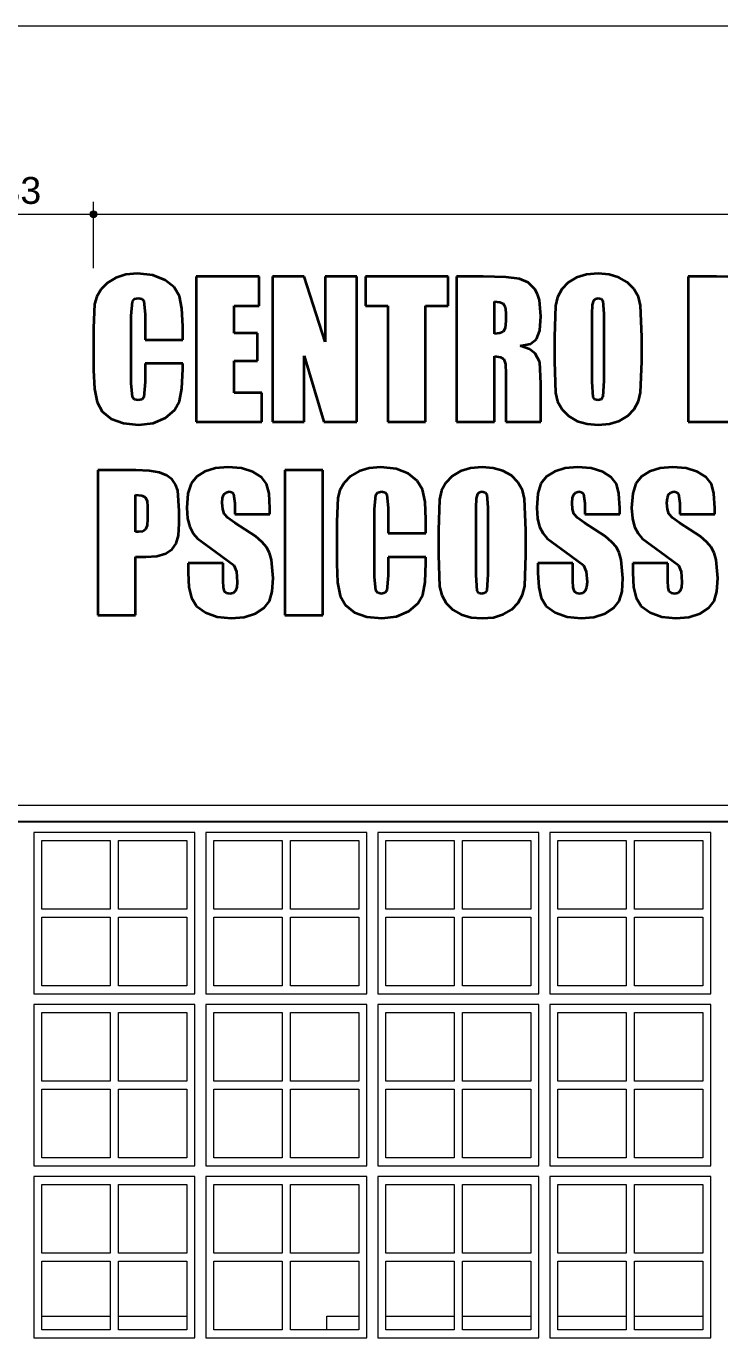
# Model space of a CAD drawing. Header units: metres. Extents: x -67.2 to -32.8, y -0.2 to 5.
# Drawn here: x -64.268 to -62.978, y 2.26 to 4.7 of the extents above; entities that cross this region are included whole.
import ezdxf

# ---------------------------------------------------------------- set-up
doc = ezdxf.new("R2010")
doc.units = ezdxf.units.M
doc.header["$MEASUREMENT"] = 0
doc.layers.add('COTAS EXECUTIVO.EXEC', color=7, linetype='Continuous')
doc.layers.add('COTAS EXECUTIVO.EXEC_Caneta_No__25', color=7, linetype='Continuous', lineweight=13, true_color=0x982312)
for name, color, linetype, lineweight in [('Janelas Archicad_Caneta_No__241', 7, 'Continuous', 13), ('Janelas Archicad_Caneta_No__3', 7, 'Continuous', 25), ('Janelas Archicad_Caneta_No__43', 44, 'Continuous', 0), ('NOMES.ARQ_Caneta_No__1', 7, 'Continuous', 35), ('PAREDE CONSTRUIR_Caneta_No__241', 7, 'Continuous', 13)]:
    doc.layers.add(name, color=color, linetype=linetype, lineweight=lineweight)
doc.styles.add('ESTILO_GERADO_1', font='arial.ttf')
doc.dimstyles.new('ESTILO_GERADO__1', dxfattribs={"dimtxt": 0.05, "dimasz": 0.02375, "dimexe": 0.18, "dimexo": 0.1, "dimgap": 0, "dimtad": 1, "dimtih": 1, "dimtoh": 1, "dimzin": 0, "dimdsep": 46, "dimtxsty": 'ESTILO_GERADO_1', "dimblk": 'ARROWHEAD_11', "dimblk1": 'ARROWHEAD_11', "dimblk2": 'ARROWHEAD_11', "dimcen": 0.09, "dimclrd": 256, "dimclre": 256, "dimclrt": 256, "dimadec": 0, "dimazin": 0, "dimtfac": 1, "dimtdec": 4, "dimtmove": 0, "dimatfit": 3, "dimfxl": 0, "dimtolj": 1, "dimtzin": 0, "dimarcsym": 0})

# ---------------------------------------------------------------- blocks, each defined once
blk = doc.blocks.new('*D4')
at = {"layer": 'COTAS EXECUTIVO.EXEC_Caneta_No__25', "linetype": 'Continuous', "lineweight": 13, "true_color": 0x982312}
for points in [[(-64.482, 4.3502), (-64.4816, 4.3478), (-64.4802, 4.3458), (-64.4782, 4.3444), (-64.4758, 4.3439), (-64.4734, 4.3444), (-64.4714, 4.3458), (-64.47, 4.3478), (-64.4695, 4.3502), (-64.47, 4.3526), (-64.4714, 4.3546), (-64.4734, 4.356), (-64.4758, 4.3564), (-64.4782, 4.356), (-64.4802, 4.3546), (-64.4816, 4.3526)], [(-64.1489, 4.3502), (-64.1484, 4.3478), (-64.1471, 4.3458), (-64.145, 4.3444), (-64.1426, 4.3439), (-64.1403, 4.3444), (-64.1382, 4.3458), (-64.1369, 4.3478), (-64.1364, 4.3502), (-64.1369, 4.3526), (-64.1382, 4.3546), (-64.1403, 4.356), (-64.1426, 4.3564), (-64.145, 4.356), (-64.1471, 4.3546), (-64.1484, 4.3526)]]:
    blk.add_hatch(color=24, dxfattribs=at).paths.add_polyline_path(points)
at = {"layer": 'COTAS EXECUTIVO.EXEC_Caneta_No__25', "color": 24, "linetype": 'Continuous', "lineweight": 13, "true_color": 0x982312}
for p, q in [((-64.4758, 4.3564), (-64.4758, 4.3736)), ((-64.1426, 4.3564), (-64.1426, 4.3736)), ((-64.4758, 4.2502), (-64.4758, 4.3439)), ((-64.4695, 4.3502), (-64.1489, 4.3502)), ((-64.1426, 4.2502), (-64.1426, 4.3439))]:
    blk.add_line(p, q, dxfattribs=at)
for centre in [(-64.4758, 4.3502), (-64.1426, 4.3502)]:
    blk.add_circle(centre, 0.00625, dxfattribs=at)
at = {"layer": 'COTAS EXECUTIVO.EXEC_Caneta_No__25', "color": 24, "lineweight": 13, "true_color": 0x982312, "insert": (-64.3759, 4.3602), "char_height": 0.05, "attachment_point": 7, "style": 'ESTILO_GERADO_1'}
blk.add_mtext('\\A1;{\\pql;\\fArial|b0|i0|c0|p0;\\W1.000000;0,33}', dxfattribs=at)
blk = doc.blocks.new('ARROWHEAD_11')
at = {"color": 0, "linetype": 'Continuous', "lineweight": 0}
blk.add_line((0, 0), (-1, 0), dxfattribs=at)
at = {"color": 0, "linetype": 'Continuous', "lineweight": 0, "const_width": 0.25, "flags": 128}
blk.add_lwpolyline([(-0.125, 0, 1), (0.125, 0, 1)], format="xyb", close=True, dxfattribs=at)
blk = doc.blocks.new('*D5')
at = {"layer": 'COTAS EXECUTIVO.EXEC_Caneta_No__25', "linetype": 'Continuous', "lineweight": 13, "true_color": 0x982312}
for points in [[(-64.1489, 4.3502), (-64.1484, 4.3478), (-64.1471, 4.3458), (-64.145, 4.3444), (-64.1426, 4.3439), (-64.1403, 4.3444), (-64.1382, 4.3458), (-64.1369, 4.3478), (-64.1364, 4.3502), (-64.1369, 4.3526), (-64.1382, 4.3546), (-64.1403, 4.356), (-64.1426, 4.3564), (-64.145, 4.356), (-64.1471, 4.3546), (-64.1484, 4.3526)], [(-61.4711, 4.3502), (-61.4706, 4.3478), (-61.4692, 4.3458), (-61.4672, 4.3444), (-61.4648, 4.3439), (-61.4624, 4.3444), (-61.4604, 4.3458), (-61.4591, 4.3478), (-61.4586, 4.3502), (-61.4591, 4.3526), (-61.4604, 4.3546), (-61.4624, 4.356), (-61.4648, 4.3564), (-61.4672, 4.356), (-61.4692, 4.3546), (-61.4706, 4.3526)]]:
    blk.add_hatch(color=24, dxfattribs=at).paths.add_polyline_path(points)
at = {"layer": 'COTAS EXECUTIVO.EXEC_Caneta_No__25', "color": 24, "linetype": 'Continuous', "lineweight": 13, "true_color": 0x982312}
for p, q in [((-64.1426, 4.3564), (-64.1426, 4.3736)), ((-61.4648, 4.3564), (-61.4648, 4.3736)), ((-64.1426, 4.2502), (-64.1426, 4.3439)), ((-64.1364, 4.3502), (-61.4711, 4.3502)), ((-61.4648, 4.2502), (-61.4648, 4.3439)), ((-61.4586, 4.3502), (-61.4523, 4.3502))]:
    blk.add_line(p, q, dxfattribs=at)
for centre in [(-64.1426, 4.3502), (-61.4648, 4.3502)]:
    blk.add_circle(centre, 0.00625, dxfattribs=at)
at = {"layer": 'COTAS EXECUTIVO.EXEC_Caneta_No__25', "color": 24, "lineweight": 13, "true_color": 0x982312, "insert": (-62.8705, 4.3602), "char_height": 0.05, "attachment_point": 7, "style": 'ESTILO_GERADO_1'}
blk.add_mtext('\\A1;{\\pql;\\fArial|b0|i0|c0|p0;\\W1.000000;2,68}', dxfattribs=at)

msp = doc.modelspace()

# ---------------------------------------------------------------- linework, layer by layer
at = {"layer": 'Janelas Archicad_Caneta_No__241', "color": 7, "linetype": 'Continuous', "lineweight": 13}
for p, q in [((-64.239, 2.3), (-64.1115, 2.3)), ((-64.0965, 2.3), (-63.969, 2.3)), ((-63.7085, 2.3), (-63.649, 2.3)), ((-63.7085, 2.275), (-63.7085, 2.3)), ((-63.599, 2.3), (-63.4715, 2.3)), ((-63.4565, 2.3), (-63.329, 2.3)), ((-63.279, 2.3), (-63.1515, 2.3)), ((-63.1365, 2.3), (-63.009, 2.3))]:
    msp.add_line(p, q, dxfattribs=at)
at = {"layer": 'Janelas Archicad_Caneta_No__3', "color": 7, "linetype": 'Continuous', "lineweight": 25}
msp.add_line((-56.574, 3.22), (-66.514, 3.22), dxfattribs=at)
at = {"layer": 'Janelas Archicad_Caneta_No__43', "color": 44, "linetype": 'Continuous', "lineweight": 0}
for p, q in [((-63.954, 3.2), (-64.254, 3.2)), ((-64.254, 3.2), (-64.254, 2.9)), ((-63.954, 2.9), (-63.954, 3.2)), ((-63.634, 3.2), (-63.934, 3.2)), ((-63.934, 3.2), (-63.934, 2.9)), ((-63.634, 2.9), (-63.634, 3.2)), ((-63.314, 3.2), (-63.614, 3.2)), ((-63.614, 3.2), (-63.614, 2.9)), ((-63.314, 2.9), (-63.314, 3.2)), ((-62.994, 3.2), (-63.294, 3.2)), ((-63.294, 3.2), (-63.294, 2.9)), ((-62.994, 2.9), (-62.994, 3.2)), ((-64.239, 3.0575), (-64.239, 3.185)), ((-64.239, 3.185), (-64.1115, 3.185)), ((-64.1115, 3.185), (-64.1115, 3.0575)), ((-64.0965, 3.0575), (-64.0965, 3.185)), ((-64.0965, 3.185), (-63.969, 3.185)), ((-63.969, 3.185), (-63.969, 3.0575)), ((-63.919, 3.0575), (-63.919, 3.185)), ((-63.919, 3.185), (-63.7915, 3.185)), ((-63.7915, 3.185), (-63.7915, 3.0575)), ((-63.7765, 3.0575), (-63.7765, 3.185)), ((-63.7765, 3.185), (-63.649, 3.185)), ((-63.649, 3.185), (-63.649, 3.0575)), ((-63.599, 3.0575), (-63.599, 3.185)), ((-63.599, 3.185), (-63.4715, 3.185)), ((-63.4715, 3.185), (-63.4715, 3.0575)), ((-63.4565, 3.0575), (-63.4565, 3.185)), ((-63.4565, 3.185), (-63.329, 3.185)), ((-63.329, 3.185), (-63.329, 3.0575)), ((-63.279, 3.0575), (-63.279, 3.185)), ((-63.279, 3.185), (-63.1515, 3.185)), ((-63.1515, 3.185), (-63.1515, 3.0575)), ((-63.1365, 3.0575), (-63.1365, 3.185)), ((-63.1365, 3.185), (-63.009, 3.185)), ((-63.009, 3.185), (-63.009, 3.0575)), ((-64.1115, 3.0575), (-64.239, 3.0575)), ((-63.969, 3.0575), (-64.0965, 3.0575)), ((-63.7915, 3.0575), (-63.919, 3.0575)), ((-63.649, 3.0575), (-63.7765, 3.0575)), ((-63.4715, 3.0575), (-63.599, 3.0575)), ((-63.329, 3.0575), (-63.4565, 3.0575)), ((-63.1515, 3.0575), (-63.279, 3.0575)), ((-63.009, 3.0575), (-63.1365, 3.0575)), ((-64.239, 2.915), (-64.239, 3.0425)), ((-64.239, 3.0425), (-64.1115, 3.0425)), ((-64.1115, 3.0425), (-64.1115, 2.915)), ((-64.0965, 2.915), (-64.0965, 3.0425)), ((-64.0965, 3.0425), (-63.969, 3.0425)), ((-63.969, 3.0425), (-63.969, 2.915)), ((-63.919, 2.915), (-63.919, 3.0425)), ((-63.919, 3.0425), (-63.7915, 3.0425)), ((-63.7915, 3.0425), (-63.7915, 2.915)), ((-63.7765, 2.915), (-63.7765, 3.0425)), ((-63.7765, 3.0425), (-63.649, 3.0425)), ((-63.649, 3.0425), (-63.649, 2.915)), ((-63.599, 2.915), (-63.599, 3.0425)), ((-63.599, 3.0425), (-63.4715, 3.0425)), ((-63.4715, 3.0425), (-63.4715, 2.915)), ((-63.4565, 2.915), (-63.4565, 3.0425)), ((-63.4565, 3.0425), (-63.329, 3.0425)), ((-63.329, 3.0425), (-63.329, 2.915)), ((-63.279, 2.915), (-63.279, 3.0425)), ((-63.279, 3.0425), (-63.1515, 3.0425)), ((-63.1515, 3.0425), (-63.1515, 2.915)), ((-63.1365, 2.915), (-63.1365, 3.0425)), ((-63.1365, 3.0425), (-63.009, 3.0425)), ((-63.009, 3.0425), (-63.009, 2.915)), ((-64.1115, 2.915), (-64.239, 2.915)), ((-63.969, 2.915), (-64.0965, 2.915)), ((-63.7915, 2.915), (-63.919, 2.915)), ((-63.649, 2.915), (-63.7765, 2.915)), ((-63.4715, 2.915), (-63.599, 2.915)), ((-63.329, 2.915), (-63.4565, 2.915)), ((-63.1515, 2.915), (-63.279, 2.915)), ((-63.009, 2.915), (-63.1365, 2.915)), ((-64.254, 2.9), (-63.954, 2.9)), ((-63.954, 2.88), (-64.254, 2.88)), ((-64.254, 2.88), (-64.254, 2.58)), ((-63.954, 2.58), (-63.954, 2.88)), ((-63.934, 2.9), (-63.634, 2.9)), ((-63.634, 2.88), (-63.934, 2.88)), ((-63.934, 2.88), (-63.934, 2.58)), ((-63.634, 2.58), (-63.634, 2.88)), ((-63.614, 2.9), (-63.314, 2.9)), ((-63.314, 2.88), (-63.614, 2.88)), ((-63.614, 2.88), (-63.614, 2.58)), ((-63.314, 2.58), (-63.314, 2.88)), ((-63.294, 2.9), (-62.994, 2.9)), ((-62.994, 2.88), (-63.294, 2.88)), ((-63.294, 2.88), (-63.294, 2.58)), ((-62.994, 2.58), (-62.994, 2.88)), ((-64.239, 2.7375), (-64.239, 2.865)), ((-64.239, 2.865), (-64.1115, 2.865)), ((-64.1115, 2.865), (-64.1115, 2.7375)), ((-64.0965, 2.7375), (-64.0965, 2.865)), ((-64.0965, 2.865), (-63.969, 2.865)), ((-63.969, 2.865), (-63.969, 2.7375)), ((-63.919, 2.7375), (-63.919, 2.865)), ((-63.919, 2.865), (-63.7915, 2.865)), ((-63.7915, 2.865), (-63.7915, 2.7375)), ((-63.7765, 2.7375), (-63.7765, 2.865)), ((-63.7765, 2.865), (-63.649, 2.865)), ((-63.649, 2.865), (-63.649, 2.7375)), ((-63.599, 2.7375), (-63.599, 2.865)), ((-63.599, 2.865), (-63.4715, 2.865)), ((-63.4715, 2.865), (-63.4715, 2.7375)), ((-63.4565, 2.7375), (-63.4565, 2.865)), ((-63.4565, 2.865), (-63.329, 2.865)), ((-63.329, 2.865), (-63.329, 2.7375)), ((-63.279, 2.7375), (-63.279, 2.865)), ((-63.279, 2.865), (-63.1515, 2.865)), ((-63.1515, 2.865), (-63.1515, 2.7375)), ((-63.1365, 2.7375), (-63.1365, 2.865)), ((-63.1365, 2.865), (-63.009, 2.865)), ((-63.009, 2.865), (-63.009, 2.7375)), ((-64.1115, 2.7375), (-64.239, 2.7375)), ((-63.969, 2.7375), (-64.0965, 2.7375)), ((-63.7915, 2.7375), (-63.919, 2.7375)), ((-63.649, 2.7375), (-63.7765, 2.7375)), ((-63.4715, 2.7375), (-63.599, 2.7375)), ((-63.329, 2.7375), (-63.4565, 2.7375)), ((-63.1515, 2.7375), (-63.279, 2.7375)), ((-63.009, 2.7375), (-63.1365, 2.7375)), ((-64.239, 2.595), (-64.239, 2.7225)), ((-64.239, 2.7225), (-64.1115, 2.7225)), ((-64.1115, 2.7225), (-64.1115, 2.595)), ((-64.0965, 2.595), (-64.0965, 2.7225)), ((-64.0965, 2.7225), (-63.969, 2.7225)), ((-63.969, 2.7225), (-63.969, 2.595)), ((-63.919, 2.595), (-63.919, 2.7225)), ((-63.919, 2.7225), (-63.7915, 2.7225)), ((-63.7915, 2.7225), (-63.7915, 2.595)), ((-63.7765, 2.595), (-63.7765, 2.7225)), ((-63.7765, 2.7225), (-63.649, 2.7225)), ((-63.649, 2.7225), (-63.649, 2.595)), ((-63.599, 2.595), (-63.599, 2.7225)), ((-63.599, 2.7225), (-63.4715, 2.7225)), ((-63.4715, 2.7225), (-63.4715, 2.595)), ((-63.4565, 2.595), (-63.4565, 2.7225)), ((-63.4565, 2.7225), (-63.329, 2.7225)), ((-63.329, 2.7225), (-63.329, 2.595)), ((-63.279, 2.595), (-63.279, 2.7225)), ((-63.279, 2.7225), (-63.1515, 2.7225)), ((-63.1515, 2.7225), (-63.1515, 2.595)), ((-63.1365, 2.595), (-63.1365, 2.7225)), ((-63.1365, 2.7225), (-63.009, 2.7225)), ((-63.009, 2.7225), (-63.009, 2.595)), ((-64.1115, 2.595), (-64.239, 2.595)), ((-63.969, 2.595), (-64.0965, 2.595)), ((-63.7915, 2.595), (-63.919, 2.595)), ((-63.649, 2.595), (-63.7765, 2.595)), ((-63.4715, 2.595), (-63.599, 2.595)), ((-63.329, 2.595), (-63.4565, 2.595)), ((-63.1515, 2.595), (-63.279, 2.595)), ((-63.009, 2.595), (-63.1365, 2.595)), ((-64.254, 2.58), (-63.954, 2.58)), ((-63.934, 2.58), (-63.634, 2.58)), ((-63.614, 2.58), (-63.314, 2.58)), ((-63.294, 2.58), (-62.994, 2.58)), ((-63.954, 2.56), (-64.254, 2.56)), ((-64.254, 2.56), (-64.254, 2.26)), ((-64.239, 2.4175), (-64.239, 2.545)), ((-64.239, 2.545), (-64.1115, 2.545)), ((-64.1115, 2.545), (-64.1115, 2.4175)), ((-64.0965, 2.4175), (-64.0965, 2.545)), ((-64.0965, 2.545), (-63.969, 2.545)), ((-63.969, 2.545), (-63.969, 2.4175)), ((-63.954, 2.26), (-63.954, 2.56)), ((-63.634, 2.56), (-63.934, 2.56)), ((-63.934, 2.56), (-63.934, 2.26)), ((-63.919, 2.4175), (-63.919, 2.545)), ((-63.919, 2.545), (-63.7915, 2.545)), ((-63.7915, 2.545), (-63.7915, 2.4175)), ((-63.7765, 2.4175), (-63.7765, 2.545)), ((-63.7765, 2.545), (-63.649, 2.545)), ((-63.649, 2.545), (-63.649, 2.4175)), ((-63.634, 2.26), (-63.634, 2.56)), ((-63.314, 2.56), (-63.614, 2.56)), ((-63.614, 2.56), (-63.614, 2.26)), ((-63.599, 2.4175), (-63.599, 2.545)), ((-63.599, 2.545), (-63.4715, 2.545)), ((-63.4715, 2.545), (-63.4715, 2.4175)), ((-63.4565, 2.4175), (-63.4565, 2.545)), ((-63.4565, 2.545), (-63.329, 2.545)), ((-63.329, 2.545), (-63.329, 2.4175)), ((-63.314, 2.26), (-63.314, 2.56)), ((-62.994, 2.56), (-63.294, 2.56)), ((-63.294, 2.56), (-63.294, 2.26)), ((-63.279, 2.4175), (-63.279, 2.545)), ((-63.279, 2.545), (-63.1515, 2.545)), ((-63.1515, 2.545), (-63.1515, 2.4175)), ((-63.1365, 2.4175), (-63.1365, 2.545)), ((-63.1365, 2.545), (-63.009, 2.545)), ((-63.009, 2.545), (-63.009, 2.4175)), ((-62.994, 2.26), (-62.994, 2.56)), ((-64.1115, 2.4175), (-64.239, 2.4175)), ((-63.969, 2.4175), (-64.0965, 2.4175)), ((-63.7915, 2.4175), (-63.919, 2.4175)), ((-63.649, 2.4175), (-63.7765, 2.4175)), ((-63.4715, 2.4175), (-63.599, 2.4175)), ((-63.329, 2.4175), (-63.4565, 2.4175)), ((-63.1515, 2.4175), (-63.279, 2.4175)), ((-63.009, 2.4175), (-63.1365, 2.4175)), ((-64.239, 2.275), (-64.239, 2.4025)), ((-64.239, 2.4025), (-64.1115, 2.4025)), ((-64.1115, 2.4025), (-64.1115, 2.275)), ((-64.0965, 2.275), (-64.0965, 2.4025)), ((-64.0965, 2.4025), (-63.969, 2.4025)), ((-63.969, 2.4025), (-63.969, 2.275)), ((-63.919, 2.275), (-63.919, 2.4025)), ((-63.919, 2.4025), (-63.7915, 2.4025)), ((-63.7915, 2.4025), (-63.7915, 2.275)), ((-63.7765, 2.275), (-63.7765, 2.4025)), ((-63.7765, 2.4025), (-63.649, 2.4025)), ((-63.649, 2.4025), (-63.649, 2.275)), ((-63.599, 2.275), (-63.599, 2.4025)), ((-63.599, 2.4025), (-63.4715, 2.4025)), ((-63.4715, 2.4025), (-63.4715, 2.275)), ((-63.4565, 2.275), (-63.4565, 2.4025)), ((-63.4565, 2.4025), (-63.329, 2.4025)), ((-63.329, 2.4025), (-63.329, 2.275)), ((-63.279, 2.275), (-63.279, 2.4025)), ((-63.279, 2.4025), (-63.1515, 2.4025)), ((-63.1515, 2.4025), (-63.1515, 2.275)), ((-63.1365, 2.275), (-63.1365, 2.4025)), ((-63.1365, 2.4025), (-63.009, 2.4025)), ((-63.009, 2.4025), (-63.009, 2.275)), ((-64.1115, 2.275), (-64.239, 2.275)), ((-63.969, 2.275), (-64.0965, 2.275)), ((-63.7915, 2.275), (-63.919, 2.275)), ((-63.649, 2.275), (-63.7765, 2.275)), ((-63.4715, 2.275), (-63.599, 2.275)), ((-63.329, 2.275), (-63.4565, 2.275)), ((-63.1515, 2.275), (-63.279, 2.275)), ((-63.009, 2.275), (-63.1365, 2.275)), ((-64.254, 2.26), (-63.954, 2.26)), ((-63.934, 2.26), (-63.634, 2.26)), ((-63.614, 2.26), (-63.314, 2.26)), ((-63.294, 2.26), (-62.994, 2.26))]:
    msp.add_line(p, q, dxfattribs=at)
at = {"layer": 'NOMES.ARQ_Caneta_No__1', "color": 7, "linetype": 'Continuous', "lineweight": 35}
for p, q in [((-64.1169, 4.2229), (-64.1287, 4.2108)), ((-64.1012, 4.232), (-64.1169, 4.2229)), ((-64.0823, 4.2379), (-64.1012, 4.232)), ((-64.0608, 4.2398), (-64.0823, 4.2379)), ((-64.0325, 4.2368), (-64.0608, 4.2398)), ((-64.0096, 4.2278), (-64.0325, 4.2368)), ((-63.9928, 4.2143), (-64.0096, 4.2278)), ((-63.8345, 4.2341), (-63.9515, 4.2341)), ((-63.9515, 4.2341), (-63.9515, 3.9641)), ((-63.8345, 4.1801), (-63.8345, 4.2341)), ((-63.7509, 4.2341), (-63.8096, 4.2341)), ((-63.8096, 4.2341), (-63.8096, 3.9641)), ((-63.7115, 4.1126), (-63.7509, 4.2341)), ((-63.6528, 4.2341), (-63.7115, 4.2341)), ((-63.7115, 4.2341), (-63.7115, 4.1126)), ((-63.6528, 3.9641), (-63.6528, 4.2341)), ((-63.4832, 4.2341), (-63.6367, 4.2341)), ((-63.6367, 4.2341), (-63.6367, 4.1801)), ((-63.4832, 4.1801), (-63.4832, 4.2341)), ((-63.4175, 4.2341), (-63.4672, 4.2341)), ((-63.4672, 4.2341), (-63.4672, 3.9641)), ((-63.3759, 4.2332), (-63.4175, 4.2341)), ((-63.3502, 4.2303), (-63.3759, 4.2332)), ((-63.3343, 4.2235), (-63.3502, 4.2303)), ((-63.3216, 4.2107), (-63.3343, 4.2235)), ((-63.2595, 4.2232), (-63.2714, 4.2108)), ((-63.2441, 4.2323), (-63.2595, 4.2232)), ((-63.2255, 4.2379), (-63.2441, 4.2323)), ((-63.2041, 4.2398), (-63.2255, 4.2379)), ((-63.1835, 4.238), (-63.2041, 4.2398)), ((-63.1651, 4.2327), (-63.1835, 4.238)), ((-63.1496, 4.2239), (-63.1651, 4.2327)), ((-63.1374, 4.2114), (-63.1496, 4.2239)), ((-62.9839, 4.2341), (-63.0365, 4.2341)), ((-63.0365, 4.2341), (-63.0365, 3.9641)), ((-62.9413, 4.233), (-62.9839, 4.2341)), ((-64.1367, 4.197), (-64.1406, 4.1827)), ((-64.1287, 4.2108), (-64.1367, 4.197)), ((-63.983, 4.1979), (-63.9928, 4.2143)), ((-63.9783, 4.175), (-63.983, 4.1979)), ((-63.3167, 4.2016), (-63.3216, 4.2107)), ((-63.3132, 4.1902), (-63.3167, 4.2016)), ((-63.2714, 4.2108), (-63.2794, 4.196)), ((-63.129, 4.1966), (-63.1374, 4.2114)), ((-64.1406, 4.1827), (-64.1426, 4.1389)), ((-64.0724, 4.1613), (-64.0701, 4.1879)), ((-64.0701, 4.1879), (-64.0662, 4.1926)), ((-64.0662, 4.1926), (-64.0591, 4.1941)), ((-64.0591, 4.1941), (-64.0528, 4.1928)), ((-64.0528, 4.1928), (-64.0492, 4.189)), ((-64.0492, 4.189), (-64.0469, 4.1635)), ((-63.9767, 4.1422), (-63.9783, 4.175)), ((-63.8813, 4.1289), (-63.8813, 4.1801)), ((-63.8813, 4.1801), (-63.8345, 4.1801)), ((-63.6367, 4.1801), (-63.5951, 4.1801)), ((-63.5951, 4.1801), (-63.5951, 3.9641)), ((-63.5249, 3.9641), (-63.5249, 4.1801)), ((-63.5249, 4.1801), (-63.4832, 4.1801)), ((-63.397, 4.1279), (-63.397, 4.1879)), ((-63.397, 4.1879), (-63.3867, 4.1869)), ((-63.3867, 4.1869), (-63.3803, 4.1839)), ((-63.3803, 4.1839), (-63.3768, 4.1777)), ((-63.3768, 4.1777), (-63.3757, 4.1671)), ((-63.3105, 4.1604), (-63.3132, 4.1902)), ((-63.2834, 4.1798), (-63.2853, 4.1222)), ((-63.2794, 4.196), (-63.2834, 4.1798)), ((-63.2151, 4.1648), (-63.2143, 4.1815)), ((-63.2143, 4.1815), (-63.2122, 4.1899)), ((-63.2122, 4.1899), (-63.2086, 4.193)), ((-63.2086, 4.193), (-63.2037, 4.1941)), ((-63.2037, 4.1941), (-63.1983, 4.1928)), ((-63.1983, 4.1928), (-63.1951, 4.1889)), ((-63.1951, 4.1889), (-63.1931, 4.1648)), ((-63.1249, 4.1806), (-63.129, 4.1966)), ((-63.1229, 4.1222), (-63.1249, 4.1806)), ((-64.0724, 4.0358), (-64.0724, 4.1613)), ((-64.0469, 4.1635), (-64.0469, 4.1166)), ((-63.3757, 4.1522), (-63.3769, 4.138)), ((-63.3757, 4.1671), (-63.3757, 4.1522)), ((-63.3124, 4.1341), (-63.3105, 4.1604)), ((-63.2151, 4.0387), (-63.2151, 4.1648)), ((-63.1931, 4.1648), (-63.1931, 4.0407)), ((-64.1426, 4.1389), (-64.1426, 4.06)), ((-63.9767, 4.1166), (-63.9767, 4.1422)), ((-63.8375, 4.1289), (-63.8813, 4.1289)), ((-63.8375, 4.0775), (-63.8375, 4.1289)), ((-63.387, 4.1287), (-63.397, 4.1279)), ((-63.3804, 4.1312), (-63.387, 4.1287)), ((-63.3769, 4.138), (-63.3804, 4.1312)), ((-63.3183, 4.1181), (-63.3124, 4.1341)), ((-64.0469, 4.1166), (-63.9767, 4.1166)), ((-63.3492, 4.1051), (-63.3299, 4.1094)), ((-63.3317, 4.099), (-63.3492, 4.1051)), ((-63.3299, 4.1094), (-63.3183, 4.1181)), ((-63.2853, 4.1222), (-63.2853, 4.076)), ((-63.1229, 4.076), (-63.1229, 4.1222)), ((-63.8813, 4.0182), (-63.8813, 4.0775)), ((-63.8813, 4.0775), (-63.8375, 4.0775)), ((-63.7509, 3.9641), (-63.7509, 4.0869)), ((-63.7509, 4.0869), (-63.7144, 3.9641)), ((-63.397, 3.9641), (-63.397, 4.0859)), ((-63.397, 4.0859), (-63.3853, 4.0846)), ((-63.3853, 4.0846), (-63.3791, 4.0807)), ((-63.3791, 4.0807), (-63.3765, 4.0714)), ((-63.3211, 4.0912), (-63.3317, 4.099)), ((-63.3122, 4.0753), (-63.3211, 4.0912)), ((-63.3105, 4.0353), (-63.3122, 4.0753)), ((-63.2853, 4.076), (-63.2833, 4.0177)), ((-63.1248, 4.0184), (-63.1229, 4.076)), ((-64.1426, 4.06), (-64.141, 4.0253)), ((-63.9767, 4.0724), (-64.0469, 4.0724)), ((-64.0469, 4.0724), (-64.0469, 4.0384)), ((-63.9782, 4.026), (-63.9767, 4.0618)), ((-63.9767, 4.0618), (-63.9767, 4.0724)), ((-63.3765, 4.0714), (-63.3757, 4.0539)), ((-63.3757, 4.0539), (-63.3757, 3.9641)), ((-64.0701, 4.0102), (-64.0724, 4.0358)), ((-64.0469, 4.0384), (-64.0493, 4.0102)), ((-63.9826, 4.0024), (-63.9782, 4.026)), ((-63.3105, 3.9641), (-63.3105, 4.0353)), ((-63.2132, 4.0097), (-63.2151, 4.0387)), ((-63.1931, 4.0407), (-63.1951, 4.0105)), ((-64.141, 4.0253), (-64.1361, 4.0006)), ((-64.0663, 4.0057), (-64.0701, 4.0102)), ((-64.0596, 4.0042), (-64.0663, 4.0057)), ((-64.0531, 4.0057), (-64.0596, 4.0042)), ((-64.0493, 4.0102), (-64.0531, 4.0057)), ((-63.9921, 3.9859), (-63.9826, 4.0024)), ((-63.8298, 4.0182), (-63.8813, 4.0182)), ((-63.8298, 3.9641), (-63.8298, 4.0182)), ((-63.2833, 4.0177), (-63.2792, 4.0016)), ((-63.2792, 4.0016), (-63.2708, 3.9868)), ((-63.21, 4.0055), (-63.2132, 4.0097)), ((-63.2042, 4.0042), (-63.21, 4.0055)), ((-63.1984, 4.0057), (-63.2042, 4.0042)), ((-63.1951, 4.0105), (-63.1984, 4.0057)), ((-63.1368, 3.9875), (-63.1287, 4.0022)), ((-63.1287, 4.0022), (-63.1248, 4.0184)), ((-64.1361, 4.0006), (-64.1263, 3.983)), ((-64.1263, 3.983), (-64.1096, 3.9696)), ((-64.0088, 3.9717), (-63.9921, 3.9859)), ((-63.2708, 3.9868), (-63.2586, 3.9744)), ((-63.1486, 3.9751), (-63.1368, 3.9875)), ((-64.1096, 3.9696), (-64.0869, 3.9613)), ((-64.0869, 3.9613), (-64.0588, 3.9585)), ((-64.0588, 3.9585), (-64.0314, 3.9618)), ((-64.0314, 3.9618), (-64.0088, 3.9717)), ((-63.9515, 3.9641), (-63.8298, 3.9641)), ((-63.8096, 3.9641), (-63.7509, 3.9641)), ((-63.7144, 3.9641), (-63.6528, 3.9641)), ((-63.5951, 3.9641), (-63.5249, 3.9641)), ((-63.4672, 3.9641), (-63.397, 3.9641)), ((-63.3757, 3.9641), (-63.3105, 3.9641)), ((-63.2586, 3.9744), (-63.243, 3.9655)), ((-63.243, 3.9655), (-63.2246, 3.9602)), ((-63.2246, 3.9602), (-63.2041, 3.9585)), ((-63.2041, 3.9585), (-63.1826, 3.9603)), ((-63.1826, 3.9603), (-63.164, 3.966)), ((-63.164, 3.966), (-63.1486, 3.9751)), ((-63.0365, 3.9641), (-62.9479, 3.9641)), ((-63.8928, 3.8798), (-63.9159, 3.8778)), ((-63.8674, 3.8776), (-63.8928, 3.8798)), ((-63.6083, 3.8798), (-63.6298, 3.8779)), ((-63.5799, 3.8768), (-63.6083, 3.8798)), ((-63.4198, 3.8798), (-63.4412, 3.8779)), ((-63.3992, 3.878), (-63.4198, 3.8798)), ((-63.242, 3.8798), (-63.2652, 3.8778)), ((-63.2167, 3.8776), (-63.242, 3.8798)), ((-63.0654, 3.8798), (-63.0886, 3.8778)), ((-63.0401, 3.8776), (-63.0654, 3.8798)), ((-64.0639, 3.8741), (-64.1346, 3.8741)), ((-64.1346, 3.8741), (-64.1346, 3.6041)), ((-64.0385, 3.873), (-64.0639, 3.8741)), ((-64.0198, 3.8696), (-64.0385, 3.873)), ((-64.0062, 3.8641), (-64.0198, 3.8696)), ((-63.9966, 3.8566), (-64.0062, 3.8641)), ((-63.9901, 3.8472), (-63.9966, 3.8566)), ((-63.9507, 3.8621), (-63.9611, 3.8493)), ((-63.9355, 3.8717), (-63.9507, 3.8621)), ((-63.9159, 3.8778), (-63.9355, 3.8717)), ((-63.8461, 3.871), (-63.8674, 3.8776)), ((-63.8301, 3.861), (-63.8461, 3.871)), ((-63.8206, 3.8487), (-63.8301, 3.861)), ((-63.7163, 3.8741), (-63.7865, 3.8741)), ((-63.7865, 3.8741), (-63.7865, 3.6041)), ((-63.7163, 3.6041), (-63.7163, 3.8741)), ((-63.6644, 3.8629), (-63.6762, 3.8508)), ((-63.6487, 3.872), (-63.6644, 3.8629)), ((-63.6298, 3.8779), (-63.6487, 3.872)), ((-63.5571, 3.8678), (-63.5799, 3.8768)), ((-63.5403, 3.8543), (-63.5571, 3.8678)), ((-63.4752, 3.8632), (-63.4871, 3.8508)), ((-63.4598, 3.8723), (-63.4752, 3.8632)), ((-63.4412, 3.8779), (-63.4598, 3.8723)), ((-63.3809, 3.8727), (-63.3992, 3.878)), ((-63.3653, 3.8639), (-63.3809, 3.8727)), ((-63.3531, 3.8515), (-63.3653, 3.8639)), ((-63.3, 3.8621), (-63.3103, 3.8493)), ((-63.2847, 3.8717), (-63.3, 3.8621)), ((-63.2652, 3.8778), (-63.2847, 3.8717)), ((-63.1954, 3.871), (-63.2167, 3.8776)), ((-63.1794, 3.861), (-63.1954, 3.871)), ((-63.1699, 3.8487), (-63.1794, 3.861)), ((-63.1234, 3.8621), (-63.1337, 3.8493)), ((-63.1081, 3.8717), (-63.1234, 3.8621)), ((-63.0886, 3.8778), (-63.1081, 3.8717)), ((-63.0188, 3.871), (-63.0401, 3.8776)), ((-63.0028, 3.861), (-63.0188, 3.871)), ((-62.9933, 3.8487), (-63.0028, 3.861)), ((-63.9861, 3.836), (-63.9901, 3.8472)), ((-63.9833, 3.7986), (-63.9861, 3.836)), ((-63.9611, 3.8493), (-63.967, 3.8308)), ((-63.9, 3.8289), (-63.896, 3.8328)), ((-63.896, 3.8328), (-63.8904, 3.8341)), ((-63.8904, 3.8341), (-63.8854, 3.8331)), ((-63.8854, 3.8331), (-63.8821, 3.8303)), ((-63.8159, 3.8306), (-63.8206, 3.8487)), ((-63.6842, 3.837), (-63.6881, 3.8227)), ((-63.6762, 3.8508), (-63.6842, 3.837)), ((-63.6176, 3.8279), (-63.6137, 3.8326)), ((-63.6137, 3.8326), (-63.6066, 3.8341)), ((-63.6066, 3.8341), (-63.6003, 3.8328)), ((-63.6003, 3.8328), (-63.5967, 3.829)), ((-63.5305, 3.8379), (-63.5403, 3.8543)), ((-63.5258, 3.815), (-63.5305, 3.8379)), ((-63.4951, 3.836), (-63.4991, 3.8198)), ((-63.4871, 3.8508), (-63.4951, 3.836)), ((-63.4279, 3.8299), (-63.4243, 3.833)), ((-63.4243, 3.833), (-63.4195, 3.8341)), ((-63.4195, 3.8341), (-63.4141, 3.8328)), ((-63.4141, 3.8328), (-63.4109, 3.8289)), ((-63.3447, 3.8366), (-63.3531, 3.8515)), ((-63.3406, 3.8206), (-63.3447, 3.8366)), ((-63.3103, 3.8493), (-63.3163, 3.8308)), ((-63.2493, 3.8289), (-63.2453, 3.8328)), ((-63.2453, 3.8328), (-63.2397, 3.8341)), ((-63.2397, 3.8341), (-63.2347, 3.8331)), ((-63.2347, 3.8331), (-63.2314, 3.8303)), ((-63.1652, 3.8306), (-63.1699, 3.8487)), ((-63.1337, 3.8493), (-63.1396, 3.8308)), ((-63.0727, 3.8289), (-63.0686, 3.8328)), ((-63.0686, 3.8328), (-63.0631, 3.8341)), ((-63.0631, 3.8341), (-63.0581, 3.8331)), ((-63.0581, 3.8331), (-63.0547, 3.8303)), ((-62.9886, 3.8306), (-62.9933, 3.8487)), ((-64.0644, 3.7592), (-64.0644, 3.8279)), ((-64.0644, 3.8279), (-64.053, 3.8269)), ((-64.053, 3.8269), (-64.0464, 3.8238)), ((-64.0464, 3.8238), (-64.0431, 3.8172)), ((-64.0431, 3.8172), (-64.042, 3.8058)), ((-63.967, 3.8308), (-63.969, 3.8039)), ((-63.9033, 3.8132), (-63.9025, 3.8224)), ((-63.9024, 3.8014), (-63.9033, 3.8132)), ((-63.9025, 3.8224), (-63.9, 3.8289)), ((-63.8821, 3.8303), (-63.8796, 3.8124)), ((-63.8796, 3.8124), (-63.8796, 3.7924)), ((-63.8144, 3.8031), (-63.8159, 3.8306)), ((-63.6881, 3.8227), (-63.6901, 3.7789)), ((-63.6199, 3.8013), (-63.6176, 3.8279)), ((-63.5967, 3.829), (-63.5944, 3.8035)), ((-63.5242, 3.7822), (-63.5258, 3.815)), ((-63.4991, 3.8198), (-63.501, 3.7622)), ((-63.4308, 3.8048), (-63.4301, 3.8215)), ((-63.4301, 3.8215), (-63.4279, 3.8299)), ((-63.4109, 3.8289), (-63.4088, 3.8048)), ((-63.3386, 3.7622), (-63.3406, 3.8206)), ((-63.3163, 3.8308), (-63.3182, 3.8039)), ((-63.2525, 3.8132), (-63.2517, 3.8224)), ((-63.2516, 3.8014), (-63.2525, 3.8132)), ((-63.2517, 3.8224), (-63.2493, 3.8289)), ((-63.2314, 3.8303), (-63.2289, 3.8124)), ((-63.2289, 3.8124), (-63.2289, 3.7924)), ((-63.1636, 3.8031), (-63.1652, 3.8306)), ((-63.1396, 3.8308), (-63.1416, 3.8039)), ((-63.0759, 3.8132), (-63.0751, 3.8224)), ((-63.075, 3.8014), (-63.0759, 3.8132)), ((-63.0751, 3.8224), (-63.0727, 3.8289)), ((-63.0547, 3.8303), (-63.0522, 3.8124)), ((-63.0522, 3.8124), (-63.0522, 3.7924)), ((-62.987, 3.8031), (-62.9886, 3.8306)), ((-64.042, 3.7836), (-64.043, 3.7711)), ((-64.042, 3.8058), (-64.042, 3.7836)), ((-63.9833, 3.7751), (-63.9833, 3.7986)), ((-63.969, 3.8039), (-63.9676, 3.7843)), ((-63.9676, 3.7843), (-63.9634, 3.7686)), ((-63.8996, 3.7929), (-63.9024, 3.8014)), ((-63.8929, 3.7853), (-63.8996, 3.7929)), ((-63.8798, 3.7764), (-63.8929, 3.7853)), ((-63.8796, 3.7924), (-63.8144, 3.7924)), ((-63.8144, 3.7924), (-63.8144, 3.8031)), ((-63.6199, 3.6758), (-63.6199, 3.8013)), ((-63.5944, 3.8035), (-63.5944, 3.7566)), ((-63.5242, 3.7566), (-63.5242, 3.7822)), ((-63.4308, 3.6787), (-63.4308, 3.8048)), ((-63.4088, 3.8048), (-63.4088, 3.6807)), ((-63.3182, 3.8039), (-63.3168, 3.7843)), ((-63.3168, 3.7843), (-63.3127, 3.7686)), ((-63.2489, 3.7929), (-63.2516, 3.8014)), ((-63.2422, 3.7853), (-63.2489, 3.7929)), ((-63.229, 3.7764), (-63.2422, 3.7853)), ((-63.2289, 3.7924), (-63.1636, 3.7924)), ((-63.1636, 3.7924), (-63.1636, 3.8031)), ((-63.1416, 3.8039), (-63.1402, 3.7843)), ((-63.1402, 3.7843), (-63.136, 3.7686)), ((-63.0723, 3.7929), (-63.075, 3.8014)), ((-63.0656, 3.7853), (-63.0723, 3.7929)), ((-63.0524, 3.7764), (-63.0656, 3.7853)), ((-63.0522, 3.7924), (-62.987, 3.7924)), ((-62.987, 3.7924), (-62.987, 3.8031)), ((-64.0592, 3.7591), (-64.0644, 3.7592)), ((-64.051, 3.7602), (-64.0592, 3.7591)), ((-64.0458, 3.7638), (-64.051, 3.7602)), ((-64.043, 3.7711), (-64.0458, 3.7638)), ((-63.9846, 3.7527), (-63.9833, 3.7751)), ((-63.9634, 3.7686), (-63.9571, 3.7562)), ((-63.8416, 3.751), (-63.8798, 3.7764)), ((-63.6901, 3.7789), (-63.6901, 3.7)), ((-63.501, 3.7622), (-63.501, 3.716)), ((-63.3386, 3.716), (-63.3386, 3.7622)), ((-63.3127, 3.7686), (-63.3063, 3.7562)), ((-63.1908, 3.751), (-63.229, 3.7764)), ((-63.136, 3.7686), (-63.1297, 3.7562)), ((-63.0142, 3.751), (-63.0524, 3.7764)), ((-63.9962, 3.7269), (-63.9887, 3.7374)), ((-63.9887, 3.7374), (-63.9846, 3.7527)), ((-63.9571, 3.7562), (-63.9493, 3.7469)), ((-63.9493, 3.7469), (-63.9146, 3.7217)), ((-63.829, 3.7403), (-63.8416, 3.751)), ((-63.8207, 3.7307), (-63.829, 3.7403)), ((-63.5944, 3.7566), (-63.5242, 3.7566)), ((-63.3063, 3.7562), (-63.2986, 3.7469)), ((-63.2986, 3.7469), (-63.2639, 3.7217)), ((-63.1782, 3.7403), (-63.1908, 3.751)), ((-63.17, 3.7307), (-63.1782, 3.7403)), ((-63.1297, 3.7562), (-63.122, 3.7469)), ((-63.122, 3.7469), (-63.0873, 3.7217)), ((-63.0016, 3.7403), (-63.0142, 3.751)), ((-62.9934, 3.7307), (-63.0016, 3.7403)), ((-64.0644, 3.6041), (-64.0644, 3.7129)), ((-64.0644, 3.7129), (-64.0455, 3.7129)), ((-64.0455, 3.7129), (-64.0247, 3.7144)), ((-64.0247, 3.7144), (-64.0082, 3.7192)), ((-64.0082, 3.7192), (-63.9962, 3.7269)), ((-63.9146, 3.7217), (-63.8818, 3.6972)), ((-63.8154, 3.7204), (-63.8207, 3.7307)), ((-63.8116, 3.7074), (-63.8154, 3.7204)), ((-63.5242, 3.7124), (-63.5944, 3.7124)), ((-63.5944, 3.7124), (-63.5944, 3.6784)), ((-63.5242, 3.7018), (-63.5242, 3.7124)), ((-63.501, 3.716), (-63.499, 3.6577)), ((-63.3405, 3.6584), (-63.3386, 3.716)), ((-63.2639, 3.7217), (-63.231, 3.6972)), ((-63.1647, 3.7204), (-63.17, 3.7307)), ((-63.1609, 3.7074), (-63.1647, 3.7204)), ((-63.0873, 3.7217), (-63.0544, 3.6972)), ((-62.988, 3.7204), (-62.9934, 3.7307)), ((-62.9842, 3.7074), (-62.988, 3.7204)), ((-63.9016, 3.7009), (-63.9668, 3.7009)), ((-63.9668, 3.7009), (-63.9668, 3.6832)), ((-63.9016, 3.668), (-63.9016, 3.7009)), ((-63.8818, 3.6972), (-63.8769, 3.6857)), ((-63.8769, 3.6857), (-63.8753, 3.666)), ((-63.8085, 3.6732), (-63.8116, 3.7074)), ((-63.6901, 3.7), (-63.6885, 3.6653)), ((-63.5257, 3.666), (-63.5242, 3.7018)), ((-63.2509, 3.7009), (-63.3161, 3.7009)), ((-63.3161, 3.7009), (-63.3161, 3.6832)), ((-63.2509, 3.668), (-63.2509, 3.7009)), ((-63.231, 3.6972), (-63.2261, 3.6857)), ((-63.2261, 3.6857), (-63.2245, 3.666)), ((-63.1578, 3.6732), (-63.1609, 3.7074)), ((-63.0743, 3.7009), (-63.1395, 3.7009)), ((-63.1395, 3.7009), (-63.1395, 3.6832)), ((-63.0743, 3.668), (-63.0743, 3.7009)), ((-63.0544, 3.6972), (-63.0495, 3.6857)), ((-63.0495, 3.6857), (-63.0479, 3.666)), ((-62.9812, 3.6732), (-62.9842, 3.7074)), ((-63.9668, 3.6832), (-63.9653, 3.6563)), ((-63.9009, 3.6555), (-63.9016, 3.668)), ((-63.8753, 3.666), (-63.8761, 3.6565)), ((-63.8102, 3.6481), (-63.8085, 3.6732)), ((-63.6885, 3.6653), (-63.6836, 3.6406)), ((-63.6176, 3.6502), (-63.6199, 3.6758)), ((-63.5944, 3.6784), (-63.5968, 3.6502)), ((-63.5301, 3.6424), (-63.5257, 3.666)), ((-63.4289, 3.6497), (-63.4308, 3.6787)), ((-63.4088, 3.6807), (-63.4108, 3.6505)), ((-63.3161, 3.6832), (-63.3145, 3.6563)), ((-63.2502, 3.6555), (-63.2509, 3.668)), ((-63.2245, 3.666), (-63.2254, 3.6565)), ((-63.1595, 3.6481), (-63.1578, 3.6732)), ((-63.1395, 3.6832), (-63.1379, 3.6563)), ((-63.0736, 3.6555), (-63.0743, 3.668)), ((-63.0479, 3.666), (-63.0488, 3.6565)), ((-62.9829, 3.6481), (-62.9812, 3.6732)), ((-63.9653, 3.6563), (-63.9606, 3.6363)), ((-63.9606, 3.6363), (-63.951, 3.6213)), ((-63.8988, 3.6485), (-63.9009, 3.6555)), ((-63.895, 3.6452), (-63.8988, 3.6485)), ((-63.8891, 3.6442), (-63.895, 3.6452)), ((-63.883, 3.6455), (-63.8891, 3.6442)), ((-63.8787, 3.6497), (-63.883, 3.6455)), ((-63.8761, 3.6565), (-63.8787, 3.6497)), ((-63.8153, 3.6306), (-63.8102, 3.6481)), ((-63.6836, 3.6406), (-63.6738, 3.623)), ((-63.6138, 3.6457), (-63.6176, 3.6502)), ((-63.6071, 3.6442), (-63.6138, 3.6457)), ((-63.6006, 3.6457), (-63.6071, 3.6442)), ((-63.5968, 3.6502), (-63.6006, 3.6457)), ((-63.5396, 3.6259), (-63.5301, 3.6424)), ((-63.499, 3.6577), (-63.4949, 3.6416)), ((-63.4949, 3.6416), (-63.4865, 3.6268)), ((-63.4257, 3.6455), (-63.4289, 3.6497)), ((-63.42, 3.6442), (-63.4257, 3.6455)), ((-63.4141, 3.6457), (-63.42, 3.6442)), ((-63.4108, 3.6505), (-63.4141, 3.6457)), ((-63.3525, 3.6275), (-63.3445, 3.6422)), ((-63.3445, 3.6422), (-63.3405, 3.6584)), ((-63.3145, 3.6563), (-63.3099, 3.6363)), ((-63.3099, 3.6363), (-63.3003, 3.6213)), ((-63.2481, 3.6485), (-63.2502, 3.6555)), ((-63.2443, 3.6452), (-63.2481, 3.6485)), ((-63.2384, 3.6442), (-63.2443, 3.6452)), ((-63.2322, 3.6455), (-63.2384, 3.6442)), ((-63.2279, 3.6497), (-63.2322, 3.6455)), ((-63.2254, 3.6565), (-63.2279, 3.6497)), ((-63.1646, 3.6306), (-63.1595, 3.6481)), ((-63.1379, 3.6563), (-63.1333, 3.6363)), ((-63.1333, 3.6363), (-63.1237, 3.6213)), ((-63.0715, 3.6485), (-63.0736, 3.6555)), ((-63.0677, 3.6452), (-63.0715, 3.6485)), ((-63.0617, 3.6442), (-63.0677, 3.6452)), ((-63.0556, 3.6455), (-63.0617, 3.6442)), ((-63.0513, 3.6497), (-63.0556, 3.6455)), ((-63.0488, 3.6565), (-63.0513, 3.6497)), ((-62.988, 3.6306), (-62.9829, 3.6481)), ((-63.951, 3.6213), (-63.9345, 3.6091)), ((-63.8414, 3.6077), (-63.8252, 3.6181)), ((-63.8252, 3.6181), (-63.8153, 3.6306)), ((-63.6738, 3.623), (-63.6571, 3.6096)), ((-63.5789, 3.6018), (-63.5563, 3.6117)), ((-63.5563, 3.6117), (-63.5396, 3.6259)), ((-63.4865, 3.6268), (-63.4743, 3.6144)), ((-63.4743, 3.6144), (-63.4587, 3.6055)), ((-63.3798, 3.606), (-63.3644, 3.6151)), ((-63.3644, 3.6151), (-63.3525, 3.6275)), ((-63.3003, 3.6213), (-63.2838, 3.6091)), ((-63.1907, 3.6077), (-63.1745, 3.6181)), ((-63.1745, 3.6181), (-63.1646, 3.6306)), ((-63.1237, 3.6213), (-63.1072, 3.6091)), ((-63.0141, 3.6077), (-62.9979, 3.6181)), ((-62.9979, 3.6181), (-62.988, 3.6306)), ((-64.1346, 3.6041), (-64.0644, 3.6041)), ((-63.9345, 3.6091), (-63.9125, 3.6011)), ((-63.9125, 3.6011), (-63.8864, 3.5985)), ((-63.8864, 3.5985), (-63.8623, 3.6008)), ((-63.8623, 3.6008), (-63.8414, 3.6077)), ((-63.7865, 3.6041), (-63.7163, 3.6041)), ((-63.6571, 3.6096), (-63.6344, 3.6013)), ((-63.6344, 3.6013), (-63.6063, 3.5985)), ((-63.6063, 3.5985), (-63.5789, 3.6018)), ((-63.4587, 3.6055), (-63.4404, 3.6002)), ((-63.4404, 3.6002), (-63.4198, 3.5985)), ((-63.4198, 3.5985), (-63.3984, 3.6003)), ((-63.3984, 3.6003), (-63.3798, 3.606)), ((-63.2838, 3.6091), (-63.2618, 3.6011)), ((-63.2618, 3.6011), (-63.2357, 3.5985)), ((-63.2357, 3.5985), (-63.2116, 3.6008)), ((-63.2116, 3.6008), (-63.1907, 3.6077)), ((-63.1072, 3.6091), (-63.0852, 3.6011)), ((-63.0852, 3.6011), (-63.0591, 3.5985)), ((-63.0591, 3.5985), (-63.035, 3.6008)), ((-63.035, 3.6008), (-63.0141, 3.6077))]:
    msp.add_line(p, q, dxfattribs=at)
at = {"layer": 'PAREDE CONSTRUIR_Caneta_No__241', "color": 7, "linetype": 'Continuous', "lineweight": 13}
for p, q in [((-56.1851, 4.7), (-66.484, 4.7)), ((-56.414, 3.25), (-66.464, 3.25))]:
    msp.add_line(p, q, dxfattribs=at)

# ---------------------------------------------------------------- dimensions: what is measured, and where the dimension line sits
at = {"layer": 'COTAS EXECUTIVO.EXEC', "color": 24, "linetype": 'Continuous', "lineweight": 13, "true_color": 0x982312}
for base, p1, p2, picture, middle in [((-64.1426, 4.3502), (-64.4758, 3.7262), (-64.1426, 4.0692), '*D4', (-64.3112, 4.3852)), ((-61.4648, 4.3502), (-64.1426, 4.0692), (-61.4648, 4.0801), '*D5', (-62.8057, 4.3852))]:
    dim = msp.add_linear_dim(base=base, p1=p1, p2=p2, dimstyle='ESTILO_GERADO__1', dxfattribs=at)
    dim.commit()
    dim.dimension.update_dxf_attribs({"geometry": picture, "text_midpoint": middle, "dimtype": 160})

doc.saveas('drawing.dxf')
